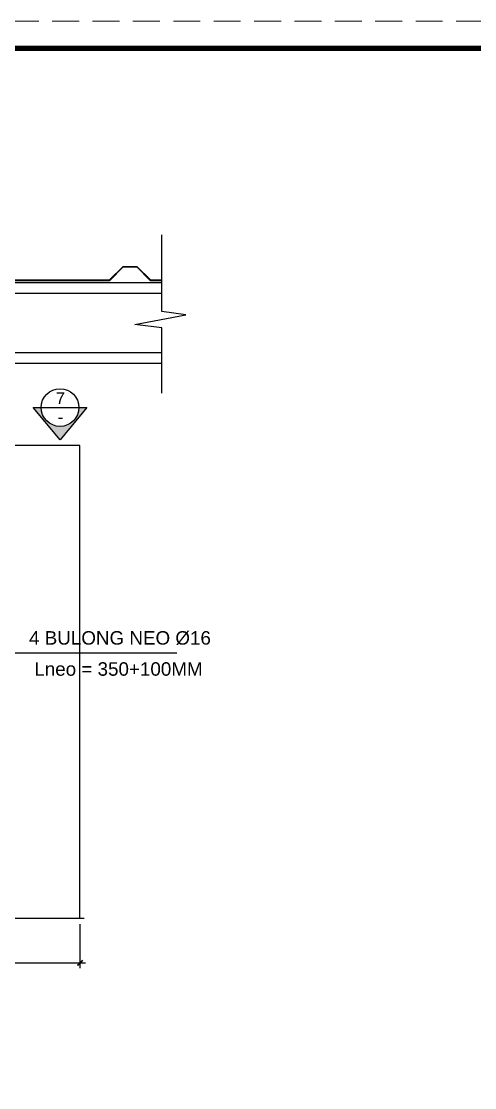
# Model space of a CAD drawing. Header units: inches. Extents: x 651127 to 1529722, y 768575 to 1021311.
# Drawn here: x 1228748 to 1237167, y 808185 to 827975 of the extents above; entities that cross this region are included whole.
import ezdxf
from ezdxf.enums import TextEntityAlignment as Align

# ---------------------------------------------------------------- set-up
doc = ezdxf.new("R2010")
doc.units = ezdxf.units.IN
doc.header["$LTSCALE"] = 1000
doc.header["$MEASUREMENT"] = 0
doc.linetypes.add('DASHED2', pattern=[0.375, 0.25, -0.125])
doc.linetypes.add('HIDDEN', pattern=[0.375, 0.25, -0.125])
doc.layers.get('DEFPOINTS').update_dxf_attribs({"color": 8, "lineweight": 9})
for name, color, linetype in [('DWGshare.com_1', 7, 'Continuous'), ('DWGshare.com_10', 7, 'Continuous'), ('DWGshare.com_16', 2, 'Continuous'), ('DWGshare.com_19', 136, 'Continuous'), ('DWGshare.com_3', 7, 'Continuous'), ('DWGshare.com_32', 253, 'Continuous'), ('DWGshare.com_47', 2, 'Continuous'), ('DWGshare.com_9', 8, 'Continuous')]:
    doc.layers.add(name, color=color, linetype=linetype)
doc.styles.add('DWGshare.com_11', font='VNI-HelveB.TTF')
doc.styles.add('DWGshare.com_14', font='romans.shx', dxfattribs={"width": 0.8})
doc.styles.add('DWGshare.com_4', font='romans.shx', dxfattribs={"width": 0.8})
doc.styles.add('DWGshare.com_6', font='VHELVEN.TTF')
doc.dimstyles.new('DWGshare.com_12', dxfattribs={"dimscale": 100, "dimtxt": 2, "dimasz": 1.5, "dimexe": 1.5, "dimexo": 1.5, "dimgap": 1, "dimtad": 1, "dimdec": 0, "dimlfac": 0.2, "dimzin": 0, "dimdsep": 46, "dimtxsty": 'DWGshare.com_14', "dimblk": 'DWGshare.com_1', "dimcen": 3, "dimdle": 1.5, "dimclrd": 256, "dimclre": 256, "dimclrt": 7, "dimadec": 0, "dimazin": 0, "dimtfac": 1, "dimtdec": 0, "dimtix": 1, "dimtmove": 2, "dimatfit": 3, "dimfxl": 1, "dimtolj": 1, "dimtzin": 0, "dimarcsym": 0})
doc.dimstyles.new('DWGshare.com_7', dxfattribs={"dimscale": 100, "dimtxt": 2.5, "dimasz": 1, "dimexe": 1, "dimexo": 1.5, "dimgap": 1, "dimtad": 1, "dimdec": 0, "dimlfac": 0.1, "dimzin": 0, "dimdsep": 46, "dimtxsty": 'DWGshare.com_4', "dimblk": 'DWGshare.com_1', "dimcen": 1.5, "dimdle": 1, "dimclrd": 256, "dimclre": 256, "dimclrt": 7, "dimadec": 0, "dimazin": 0, "dimtfac": 1, "dimtdec": 0, "dimtix": 1, "dimtmove": 2, "dimatfit": 3, "dimfxl": 1, "dimtolj": 1, "dimtzin": 0, "dimarcsym": 0})

# ---------------------------------------------------------------- blocks, each defined once
blk = doc.blocks.new('DWGshare.com_1')
at = {"color": 0, "linetype": 'ByBlock', "const_width": 0.3}
blk.add_lwpolyline([(-0.5, -0.5), (0.5, 0.5)], dxfattribs=at)
blk = doc.blocks.new('*D964')
at = {"layer": 'DEFPOINTS', "color": 0, "ltscale": 100, "transparency": 16777216}
for p in [(1229838, 811369), (1226838, 811157), (1229838, 810500)]:
    blk.add_point(p, dxfattribs=at)
at = {"layer": 'DWGshare.com_19', "lineweight": -2, "ltscale": 100, "transparency": 16777216}
for p, q in [((1229838, 811219), (1229838, 810400)), ((1226838, 811007), (1226838, 810400)), ((1226738, 810500), (1229938, 810500))]:
    blk.add_line(p, q, dxfattribs=at)
at = {"layer": 'DWGshare.com_19', "lineweight": -2, "ltscale": 100, "transparency": 16777216, "xscale": 100, "yscale": 100, "zscale": 100, "rotation": 180}
blk.add_blockref('DWGshare.com_1', (1226838, 810500), dxfattribs=at)
at = {"layer": 'DWGshare.com_19', "lineweight": -2, "ltscale": 100, "transparency": 16777216, "xscale": 100, "yscale": 100, "zscale": 100}
blk.add_blockref('DWGshare.com_1', (1229838, 810500), dxfattribs=at)
at = {"layer": 'DWGshare.com_19', "color": 7, "ltscale": 100, "transparency": 16777216, "insert": (1228338, 810725), "char_height": 250, "attachment_point": 5, "style": 'DWGshare.com_4'}
blk.add_mtext('\\A1;300', dxfattribs=at)

msp = doc.modelspace()

# ---------------------------------------------------------------- hatches: boundary and pattern name
at = {"layer": 'DWGshare.com_16'}
msp.add_hatch(color=31, dxfattribs=at).paths.add_polyline_path([(1229467, 820207.3), (1229967, 820807.3), (1229817, 820807.3, -0.4142136), (1229467, 820457.3, -0.4142136), (1229117, 820807.3), (1228967, 820807.3)])

# ---------------------------------------------------------------- linework, layer by layer
at = {"layer": 'DEFPOINTS', "linetype": 'HIDDEN', "ltscale": 2}
msp.add_lwpolyline([(1180221.5, 768574.8), (1264321.5, 768574.8), (1264321.5, 827974.8), (1180221.5, 827974.8)], close=True, dxfattribs=at)
at = {"layer": 'DWGshare.com_1', "const_width": 100}
msp.add_lwpolyline([(1182221.5, 769074.8), (1263821.5, 769074.8), (1263821.5, 827474.8), (1182221.5, 827474.8)], close=True, dxfattribs=at)
at = {"layer": 'DWGshare.com_16', "color": 31}
msp.add_line((1229117, 820807.3), (1229817, 820807.3), dxfattribs=at)
msp.add_lwpolyline([(1229817, 820807.3), (1229967, 820807.3), (1229467, 820207.3), (1229467, 820207.3), (1228967, 820807.3), (1229117, 820807.3)], dxfattribs=at)
msp.add_circle((1229467, 820807.3), 350, dxfattribs=at)
at = {"layer": 'DWGshare.com_19'}
for points in [[(1231359.8, 821071.4), (1231359.8, 822288.2), (1230855.1, 822347), (1231801.4, 822525.1), (1231359.8, 822591.4), (1231359.8, 824011.1)], [(1223842.1, 811332.1), (1226275.7, 811332.1), (1226334.5, 811836.8), (1226512.6, 810890.5), (1226578.9, 811332.1), (1229918.3, 811332.1)]]:
    msp.add_lwpolyline(points, dxfattribs=at)
at = {"layer": 'DWGshare.com_3', "ltscale": 100}
for p, q in [((1229837.7, 820105.1), (1224337.7, 820105.1)), ((1229837.7, 811332.1), (1229837.7, 820105.1))]:
    msp.add_line(p, q, dxfattribs=at)
at = {"layer": 'DWGshare.com_32', "ltscale": 100}
for p, q in [((1221537.7, 823128.9), (1231359.8, 823128.9)), ((1221537.7, 821628.9), (1231359.8, 821628.9))]:
    msp.add_line(p, q, dxfattribs=at)
at = {"layer": 'DWGshare.com_47', "ltscale": 100}
for points in [[(1222134.5, 823173.8), (1222387.4, 823426.7), (1222645.7, 823426.7), (1222895.7, 823176.7), (1224887.4, 823176.7), (1225137.4, 823426.7), (1225395.7, 823426.7), (1225645.7, 823176.7), (1227637.4, 823176.7), (1227887.4, 823426.7), (1228145.7, 823426.7), (1228395.7, 823176.7), (1230387.4, 823176.7), (1230637.4, 823426.7), (1230895.7, 823426.7), (1231145.7, 823176.7), (1231359.8, 823176.7)], [(1222141.6, 823166.7), (1222391.6, 823416.7), (1222641.6, 823416.7), (1222891.6, 823166.7), (1224891.6, 823166.7), (1225141.6, 823416.7), (1225391.6, 823416.7), (1225641.6, 823166.7), (1227641.6, 823166.7), (1227891.6, 823416.7), (1228141.6, 823416.7), (1228391.6, 823166.7), (1230391.6, 823166.7), (1230641.6, 823416.7), (1230891.6, 823416.7), (1231141.6, 823166.7), (1231359.8, 823166.7)]]:
    msp.add_lwpolyline(points, dxfattribs=at)
at = {"layer": 'DWGshare.com_9', "linetype": 'DASHED2', "ltscale": 500}
for p, q in [((1221537.7, 822928.9), (1231359.8, 822928.9)), ((1221537.7, 821828.9), (1231359.8, 821828.9))]:
    msp.add_line(p, q, dxfattribs=at)

# ---------------------------------------------------------------- texts
at = {"layer": 'DWGshare.com_10', "style": 'DWGshare.com_6'}
for s, p in [('4 BULONG NEO Þ16', (1228892, 816407)), ('Lneo = 350+100MM', (1228989.3, 815830))]:
    msp.add_text(s, height=250, dxfattribs=at).set_placement(p)
at = {"layer": 'DWGshare.com_16', "color": 31, "style": 'DWGshare.com_11'}
msp.add_text('7', height=220, dxfattribs=at).set_placement((1229474.5, 820980.9), align=Align.MIDDLE_CENTER)
msp.add_text('-', height=220, dxfattribs=at).set_placement((1229475.6, 820742.8), align=Align.TOP_CENTER)

# ---------------------------------------------------------------- dimensions: what is measured, and where the dimension line sits
at = {"layer": 'DWGshare.com_19', "ltscale": 100}
dim = msp.add_linear_dim(base=(1229837.7, 810500.1), p1=(1226837.7, 811157.1), p2=(1229837.7, 811368.5), dimstyle='DWGshare.com_7', dxfattribs=at)
dim.commit()
dim.dimension.update_dxf_attribs({"geometry": '*D964', "text_midpoint": (1228337.7, 810725.1)})

# ---------------------------------------------------------------- leaders
at = {"layer": 'DWGshare.com_19'}
msp.add_leader([(1227432.5, 816989.9), (1228411.9, 816253.5), (1231635.7, 816253.5)], dimstyle='DWGshare.com_12', override={"dimtad": 0}, dxfattribs=at)

doc.saveas('drawing.dxf')
